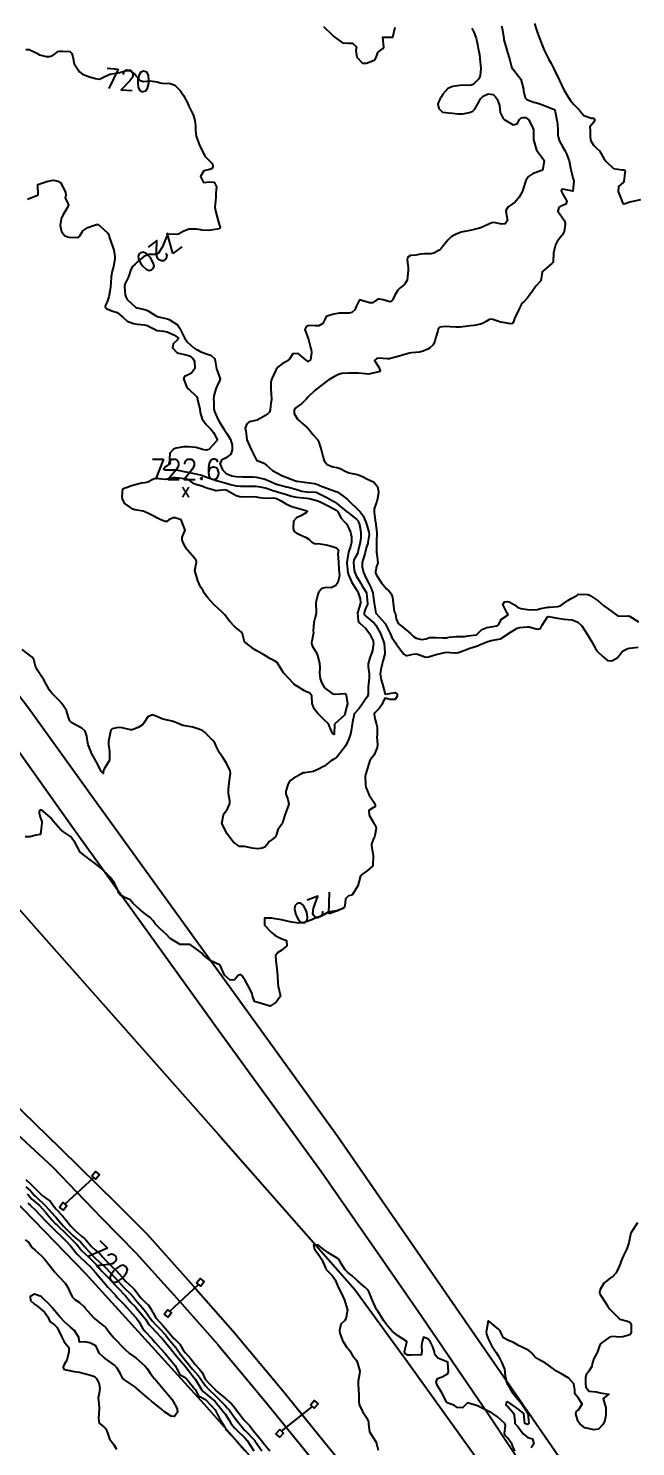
# Model space of a CAD drawing. Header units: metres. Extents: x 307586 to 320046, y 7427249 to 7434250.
# Drawn here: x 311264.2 to 311384.6, y 7432493.5 to 7432774.1 of the extents above; entities that cross this region are included whole.
import ezdxf
from ezdxf.enums import TextEntityAlignment as Align

# ---------------------------------------------------------------- set-up
doc = ezdxf.new("R2010")
doc.units = ezdxf.units.M
doc.header["$MEASUREMENT"] = 0
for name, color, linetype in [('Cotas', 45, 'Continuous'), ('Curvas de Nivel 1m', 11, 'Continuous'), ('Curvas de Nivel 5m', 15, 'Continuous'), ('Divisa', 42, 'FENCELINE2'), ('Linha Férrea', 20, 'Continuous'), ('Pontos Cotados', 45, 'Continuous'), ('Portico', 45, 'Continuous'), ('Vias Primárias', 230, 'Continuous')]:
    doc.layers.add(name, color=color, linetype=linetype)
doc.styles.add('Style-STANDARD', font='STANDARD.shx')
doc.linetypes.add('FENCELINE2', pattern='A,0.25,-0.1,[132,ltypeshp.shx,S=0.1,R=0,X=-0.1,Y=0],-0.1,1', length=1.45)

# ---------------------------------------------------------------- blocks, each defined once
blk = doc.blocks.new('ELVTXT_107')
at = {"layer": 'Pontos Cotados', "linetype": 'Continuous', "style": 'Style-STANDARD'}
for s, height, p in [('722.6', 4, (0, 4)), ('x', 3, (0, 0))]:
    blk.add_text(s, height=height, dxfattribs=at).set_placement(p, align=Align.MIDDLE_CENTER)

msp = doc.modelspace()

# ---------------------------------------------------------------- linework, layer by layer
at = {"layer": 'Curvas de Nivel 1m', "flags": 128}
for points, elevation in [([(311364.52, 7432775.08), (311364.85, 7432774.03), (311365.05, 7432773.47), (311365.59, 7432772.02), (311366.3, 7432770.17), (311366.37, 7432770.01), (311366.46, 7432769.81), (311367.38, 7432768), (311367.74, 7432767.3), (311368.41, 7432765.98), (311369.39, 7432763.97), (311370.36, 7432761.96), (311371.57, 7432759.95), (311372.33, 7432759.05), (311373.47, 7432757.92), (311373.84, 7432757.45), (311374.3, 7432756.88), (311375.82, 7432756.37), (311376.3, 7432756.36), (311376.47, 7432756.07), (311376.44, 7432755.89), (311376.41, 7432755.77), (311376.29, 7432755.58), (311375.51, 7432754.66), (311375.53, 7432753.9), (311375.55, 7432752.6), (311375.7, 7432751.9), (311376.23, 7432751), (311376.8, 7432750.45), (311377.38, 7432749.87), (311378.2, 7432748.53), (311378.63, 7432747.86), (311380.18, 7432746.43), (311381.88, 7432746.12), (311382.18, 7432746.14), (311382.43, 7432746.07), (311382.47, 7432745.82), (311382.42, 7432745.56), (311382.21, 7432743.82), (311382.14, 7432743.68), (311381.15, 7432742.81), (311381.08, 7432741.83), (311381.76, 7432740.17), (311381.91, 7432739.82), (311382.1, 7432739.43), (311382.46, 7432739.45), (311383.43, 7432739.8), (311384.1, 7432739.95), (311385.6, 7432740.28)], 717), ([(311352.11, 7432774.18), (311352.49, 7432773.38), (311352.85, 7432772.53), (311352.95, 7432772.17), (311353.22, 7432770.92), (311353.38, 7432770.17), (311353.62, 7432768.99), (311353.72, 7432768.16), (311353.76, 7432767.5), (311353.89, 7432766.16), (311353.77, 7432764.78), (311353.48, 7432764.16), (311352.37, 7432763.03), (311351.73, 7432762.82), (311350.37, 7432762.87), (311349.74, 7432762.84), (311348.37, 7432762.61), (311347.34, 7432762.24), (311346.35, 7432761.12), (311346.05, 7432760.55), (311345.85, 7432760.25), (311345.39, 7432759.2), (311345.59, 7432758.26), (311346.31, 7432757.57), (311347.46, 7432757.39), (311348.3, 7432757.35), (311349.32, 7432757.19), (311350.3, 7432757.2), (311351.62, 7432757.49), (311352.31, 7432757.76), (311352.53, 7432757.95), (311352.67, 7432758.17), (311353.3, 7432759.2), (311353.85, 7432760.16), (311354.35, 7432760.72), (311355.35, 7432761.15), (311356.35, 7432761.05), (311356.83, 7432760.61), (311357.1, 7432760.12), (311357.57, 7432758.86), (311357.68, 7432758.11), (311357.71, 7432757.51), (311358.29, 7432756.3), (311358.5, 7432756.1), (311360.28, 7432755.03), (311361.11, 7432755.24), (311361.58, 7432756.07), (311361.91, 7432756.45), (311362.3, 7432756.52), (311362.71, 7432756.47), (311363.41, 7432756.04), (311364.27, 7432754.25), (311364.31, 7432754.03), (311364.31, 7432753.98), (311364.35, 7432752.03), (311364.36, 7432751.91), (311364.92, 7432750.02), (311366.2, 7432748.41), (311366.41, 7432748.01), (311366.18, 7432746.34), (311366.08, 7432746.11), (311365.91, 7432746.01), (311364.66, 7432745.53), (311364.16, 7432745.32), (311363.36, 7432744.84), (311362.81, 7432744.05), (311362.23, 7432742.17), (311362.19, 7432742.06), (311362.12, 7432741.92), (311361.46, 7432740.72), (311360.96, 7432740.07), (311360.53, 7432739.64), (311360.09, 7432739.33), (311359.33, 7432738.84), (311358.86, 7432738.09), (311358.98, 7432737.17), (311359.15, 7432736.09), (311358.68, 7432735.45), (311358.04, 7432735.37), (311356.48, 7432735.69), (311356.05, 7432735.68), (311355, 7432735.18), (311354.03, 7432734.72), (311353.61, 7432734.57), (311352.02, 7432734.17), (311350.02, 7432733.77), (311348.88, 7432733.34), (311348.01, 7432732.86), (311347.33, 7432732.23), (311345.99, 7432730.49), (311345.86, 7432730.38), (311345.65, 7432730.25), (311344.57, 7432729.66), (311343.97, 7432729.51), (311342.75, 7432729.5), (311341.97, 7432729.42), (311341.02, 7432729.25), (311339.97, 7432729.16), (311339.43, 7432728.86), (311339.3, 7432728.33), (311339.48, 7432726.78), (311339.5, 7432726.32), (311339.36, 7432724.87), (311339.27, 7432724.33), (311338.77, 7432723.46), (311337.89, 7432722.8), (311337.47, 7432722.35), (311336.88, 7432721.36), (311336.37, 7432720.36), (311336.14, 7432720.08), (311335.86, 7432719.99), (311334.56, 7432720.38), (311333.86, 7432720.57), (311333.69, 7432720.57), (311333.29, 7432720.4), (311332.41, 7432719.85), (311331.85, 7432719.83), (311329.86, 7432720.44), (311329.22, 7432719.07), (311328.94, 7432718.45), (311328.36, 7432717.92), (311327.83, 7432717.76), (311327.11, 7432717.75), (311325.83, 7432717.79), (311324.77, 7432717.55), (311323.82, 7432717.34), (311323.23, 7432717.1), (311323, 7432716.52), (311322.62, 7432715.7), (311321.79, 7432715.26), (311321.05, 7432715.29), (311319.79, 7432715.35), (311319.26, 7432715.1), (311319.02, 7432714.57), (311319.76, 7432712.56), (311320.14, 7432710.95), (311320.26, 7432710.55), (311320.37, 7432709.91), (311320.16, 7432708.55), (311319.71, 7432708.2), (311319.23, 7432708.56), (311317.73, 7432709.8), (311316.63, 7432709.7), (311315.95, 7432708.61), (311315.71, 7432708.39), (311314.55, 7432707.77), (311313.7, 7432707.11), (311313.48, 7432706.85), (311313.35, 7432706.63), (311312.83, 7432705.48), (311312.44, 7432704.64), (311312.28, 7432704.02), (311312.28, 7432702.64), (311312.36, 7432701.92), (311312.4, 7432700.64), (311312.32, 7432699.93), (311312.18, 7432698.64), (311312.05, 7432698.18), (311311.58, 7432697.69), (311309.71, 7432696.68), (311309.63, 7432696.62), (311309.57, 7432696.58), (311308.01, 7432696.26), (311307.56, 7432695.9), (311307.21, 7432695.04), (311307.26, 7432694.7), (311307.32, 7432694.48), (311307.52, 7432692.7), (311308.47, 7432690.69), (311309.47, 7432688.68), (311310.9, 7432688.1), (311311.46, 7432687.67), (311312.65, 7432686.64), (311313.45, 7432686.17), (311314.32, 7432685.74), (311315.43, 7432685.25), (311317.15, 7432684.58), (311317.38, 7432684.54), (311317.42, 7432684.53), (311317.49, 7432684.52), (311319.42, 7432684.23), (311320.92, 7432684.04), (311321.42, 7432683.91), (311322.43, 7432683.5), (311323.41, 7432683.12), (311325.18, 7432682.49), (311325.4, 7432682.39), (311326.57, 7432681.65), (311327.39, 7432680.96), (311327.93, 7432680.45), (311329.36, 7432679.05), (311329.99, 7432678.43), (311330.59, 7432677.66), (311331.14, 7432676.41), (311331.32, 7432675.83), (311331.71, 7432674.41), (311331.74, 7432673.97), (311331.52, 7432672.41), (311331.48, 7432672.21), (311331.27, 7432671.51), (311330.98, 7432670.41), (311330.59, 7432669.08), (311330.41, 7432668.42), (311330.38, 7432667.58), (311330.64, 7432666.42), (311331.2, 7432665.24), (311331.65, 7432664.41), (311332.1, 7432663.48), (311332.47, 7432662.4), (311332.68, 7432660.86), (311332.73, 7432660.39), (311333.11, 7432658.39), (311334.91, 7432656.37), (311335.09, 7432656.1), (311335.91, 7432654.36), (311336.29, 7432653.59), (311337.04, 7432652.46), (311337.14, 7432652.34), (311337.41, 7432651.96), (311338.61, 7432650.32), (311339.02, 7432650.05), (311339.31, 7432650.02), (311340.51, 7432650.3), (311341.02, 7432650.35), (311341.37, 7432650.29), (311343.01, 7432649.72), (311343.53, 7432649.75), (311345.02, 7432650.25), (311347.03, 7432650.71), (311348.67, 7432650.56), (311349.03, 7432650.53), (311349.49, 7432650.65), (311351.03, 7432651.24), (311351.72, 7432651.48), (311353.04, 7432651.88), (311353.23, 7432651.96), (311353.64, 7432652.14), (311354.62, 7432652.56), (311355.05, 7432652.71), (311355.91, 7432652.97), (311357.05, 7432653.2), (311357.8, 7432653.35), (311358.93, 7432654.08), (311359.01, 7432654.13), (311359.06, 7432654.16), (311360.22, 7432654.92), (311361.08, 7432655.44), (311361.54, 7432655.59), (311363.09, 7432655.71), (311363.44, 7432655.67), (311365.08, 7432655.26), (311365.69, 7432655.39), (311366.03, 7432656), (311367.11, 7432657.67), (311367.33, 7432657.76), (311369.11, 7432657.39), (311370.38, 7432657.21), (311371.11, 7432657.16), (311371.98, 7432657.05), (311373.1, 7432656.62), (311373.88, 7432655.9), (311375.07, 7432654.07), (311375.17, 7432653.89), (311375.89, 7432652.71), (311376.33, 7432651.87), (311376.58, 7432651.41), (311377.03, 7432650.84), (311378.06, 7432649.85), (311379.01, 7432649.05), (311379.87, 7432648.97), (311381.02, 7432649.61), (311381.1, 7432649.73), (311381.14, 7432649.81), (311381.98, 7432650.85), (311383.04, 7432651.39), (311383.37, 7432651.46), (311385.04, 7432651.65)], 719), ([(311357.96, 7432774.66), (311358.1, 7432774.11), (311358.17, 7432773.77), (311358.42, 7432772.1), (311358.44, 7432772.05), (311358.48, 7432771.89), (311359, 7432770.09), (311359.2, 7432769.34), (311359.54, 7432768.09), (311359.98, 7432766.52), (311360.18, 7432766.08), (311360.41, 7432765.83), (311361.8, 7432764.07), (311362.32, 7432762.11), (311362.32, 7432762.06), (311362.36, 7432761.8), (311362.65, 7432760.36), (311362.98, 7432760.05), (311364.34, 7432759.56), (311364.96, 7432759.39), (311366.33, 7432758.95), (311368.07, 7432758.23), (311368.32, 7432758.12), (311368.49, 7432757.98), (311368.63, 7432757.66), (311368.95, 7432755.97), (311369.05, 7432755.2), (311369.12, 7432753.97), (311369.15, 7432753.08), (311369.39, 7432751.97), (311370.23, 7432750.49), (311370.56, 7432749.96), (311370.89, 7432749.28), (311371.37, 7432747.95), (311371.67, 7432746.45), (311371.76, 7432745.94), (311372.15, 7432744.55), (311372.29, 7432743.94), (311372.12, 7432741.94), (311370.13, 7432742.3), (311369.88, 7432742.21), (311369.83, 7432741.96), (311370.12, 7432741.35), (311370.93, 7432739.95), (311370.7, 7432739.34), (311370.09, 7432739.07), (311369.37, 7432738.69), (311369.15, 7432737.97), (311370.06, 7432736.65), (311370.54, 7432735.96), (311370.63, 7432735.37), (311370.4, 7432733.96), (311370.3, 7432733.68), (311370.02, 7432733.23), (311369.45, 7432732.52), (311368.99, 7432731.97), (311368.66, 7432731.31), (311368.37, 7432729.98), (311368.32, 7432729.63), (311368.2, 7432727.98), (311368.13, 7432727.8), (311367.95, 7432727.63), (311366.09, 7432726.01), (311366.03, 7432725.91), (311365.92, 7432725.03), (311365.76, 7432724.16), (311365.67, 7432724.01), (311364.78, 7432723.13), (311364.04, 7432722.03), (311363.98, 7432721.93), (311363.88, 7432721.78), (311363.11, 7432720.8), (311362.39, 7432720.04), (311362.12, 7432719.79), (311361.85, 7432719.39), (311361.43, 7432718.47), (311361.23, 7432718.06), (311360.65, 7432716.89), (311360.37, 7432716.07), (311360.14, 7432715.75), (311359.81, 7432715.68), (311357.94, 7432715.97), (311357.81, 7432716), (311357.48, 7432716.1), (311356.24, 7432716.54), (311355.82, 7432716.6), (311355.48, 7432716.47), (311354.96, 7432716.14), (311354.23, 7432715.72), (311353.8, 7432715.58), (311352.6, 7432715.36), (311351.8, 7432715.24), (311350.86, 7432715.12), (311349.8, 7432715.01), (311349, 7432715.01), (311347.8, 7432715.06), (311346.91, 7432715.12), (311345.79, 7432715), (311345.45, 7432714.59), (311345.34, 7432714.25), (311344.99, 7432713.04), (311344.79, 7432712.26), (311344.48, 7432711.53), (311343.75, 7432710.84), (311343.37, 7432710.65), (311342.44, 7432710.28), (311341.94, 7432710.09), (311341.74, 7432710.05), (311340.14, 7432709.91), (311339.74, 7432709.84), (311338.54, 7432709.52), (311337.73, 7432709.28), (311337, 7432709.08), (311335.72, 7432708.75), (311335.36, 7432708.73), (311333.72, 7432708.86), (311333.31, 7432708.8), (311332.84, 7432708.4), (311333.7, 7432707.06), (311333.98, 7432706.39), (311333.86, 7432706.22), (311333.69, 7432706.17), (311332.26, 7432705.83), (311331.68, 7432705.72), (311330.29, 7432705.82), (311329.68, 7432705.89), (311328.21, 7432705.93), (311327.69, 7432705.93), (311326.34, 7432705.83), (311325.68, 7432705.65), (311324.91, 7432705.27), (311323.66, 7432704.51), (311322.52, 7432703.65), (311321.65, 7432703.01), (311321.08, 7432702.54), (311319.63, 7432701.16), (311319.34, 7432700.85), (311319.09, 7432700.57), (311318.36, 7432699.83), (311317.6, 7432699.3), (311317.19, 7432699), (311316.89, 7432698.59), (311316.89, 7432697.9), (311317.58, 7432696.8), (311317.8, 7432696.58), (311319.55, 7432695.07), (311320.04, 7432694.55), (311320.68, 7432693.68), (311321.53, 7432692.8), (311321.7, 7432692.53), (311321.8, 7432692.25), (311322.32, 7432690.52), (311322.56, 7432689.44), (311322.88, 7432688.52), (311323.47, 7432687.82), (311324.57, 7432687.39), (311325.46, 7432687.23), (311326.04, 7432687.06), (311327.17, 7432686.46), (311327.45, 7432686.29), (311327.71, 7432686.2), (311329.44, 7432685.87), (311330.44, 7432685.42), (311331.43, 7432684.93), (311332.61, 7432684.4), (311333.41, 7432683.46), (311333.61, 7432682.39), (311333.6, 7432682.19), (311333.39, 7432681.09), (311333.27, 7432680.5), (311333.23, 7432680.39), (311332.73, 7432679.03), (311332.76, 7432678.4), (311332.96, 7432676.77), (311333.01, 7432676.39), (311333.3, 7432674.39), (311333.22, 7432672.45), (311333.22, 7432672.39), (311333.24, 7432670.41), (311333.24, 7432670.39), (311333.26, 7432670.08), (311333.5, 7432668.39), (311333.45, 7432668.17), (311333.23, 7432667.61), (311333, 7432666.61), (311333.02, 7432666.39), (311333.21, 7432665.89), (311334.21, 7432664.38), (311335.17, 7432663.25), (311335.65, 7432662.85), (311336.09, 7432662.36), (311336.37, 7432661.57), (311336.51, 7432660.35), (311336.74, 7432658.73), (311336.92, 7432658.34), (311336.97, 7432658.2), (311337.1, 7432657.26), (311337.53, 7432656.34), (311339.07, 7432655.11), (311340.03, 7432654.31), (311340.57, 7432653.81), (311341.05, 7432653.48), (311342.15, 7432653.18), (311343.05, 7432653.35), (311343.75, 7432653.57), (311345.06, 7432653.6), (311346.34, 7432653.52), (311347.06, 7432653.54), (311347.65, 7432653.62), (311349.06, 7432653.8), (311350.68, 7432653.8), (311351.06, 7432653.85), (311351.32, 7432653.91), (311353.06, 7432654.13), (311353.11, 7432654.15), (311354.08, 7432655.14), (311355.08, 7432655.55), (311355.56, 7432655.65), (311357.09, 7432655.92), (311357.22, 7432655.97), (311357.4, 7432656.1), (311357.98, 7432657.22), (311359.11, 7432657.94), (311359.29, 7432658.08), (311359.12, 7432658.4), (311358.25, 7432660.09), (311358.57, 7432660.66), (311359.15, 7432660.68), (311359.64, 7432660.56), (311360.53, 7432660.06), (311361.14, 7432659.58), (311361.84, 7432659.34), (311363.13, 7432659.14), (311364.06, 7432659.09), (311365.13, 7432659.16), (311365.8, 7432659.34), (311367.14, 7432659.6), (311367.5, 7432659.62), (311369.14, 7432659.73), (311369.34, 7432659.76), (311369.76, 7432659.95), (311371.15, 7432660.93), (311371.79, 7432661.29), (311372.9, 7432661.91), (311373.04, 7432662.04), (311373.17, 7432662.14), (311374.95, 7432662.11), (311375.16, 7432662.09), (311375.31, 7432662.03), (311375.54, 7432661.88), (311376.55, 7432661.26), (311377.15, 7432660.81), (311378.28, 7432659.85), (311379.13, 7432659.23), (311381.11, 7432657.81), (311383.01, 7432657.89), (311383.11, 7432657.88), (311383.34, 7432657.79), (311385.1, 7432656.71)], 718), ([(311322.75, 7432774.53), (311324.49, 7432772.76), (311324.75, 7432772.51), (311326.46, 7432771.29), (311327.7, 7432771.23), (311328.46, 7432771.2), (311329.25, 7432770.45), (311329.14, 7432769.76), (311329.31, 7432768.45), (311330.42, 7432767.25), (311331.24, 7432767.25), (311332.43, 7432767.73), (311332.89, 7432767.94), (311333.18, 7432768.4), (311333.48, 7432769.36), (311334.45, 7432770.15), (311334.61, 7432770.23), (311334.7, 7432770.39), (311334.48, 7432772.39), (311336.48, 7432772.37), (311336.93, 7432774.36)], 719), ([(311264.08, 7432740.31), (311264.71, 7432740.6), (311266.09, 7432741.1), (311266.22, 7432741.21), (311266.12, 7432743.21), (311268.13, 7432743.89), (311269.21, 7432744.09), (311270.13, 7432743.91), (311270.6, 7432743.63), (311270.9, 7432743.15), (311271.58, 7432741.65), (311271.65, 7432741.14), (311271.52, 7432740.58), (311272.08, 7432739.45), (311272.19, 7432739.13), (311272.19, 7432739.01), (311272.07, 7432738.83), (311271.05, 7432737.15), (311270.76, 7432736.43), (311270.56, 7432735.15), (311270.8, 7432733.94), (311271.44, 7432733.14), (311272, 7432732.87), (311272.32, 7432732.81), (311274, 7432732.76), (311274.25, 7432732.85), (311274.48, 7432733.11), (311275.03, 7432734.09), (311276.02, 7432734.75), (311276.95, 7432735.08), (311277.77, 7432735.32), (311278.03, 7432735.3), (311278.44, 7432735.06), (311280.01, 7432733.6), (311280.22, 7432733.25), (311280.27, 7432733.04), (311280.35, 7432732.68), (311280.91, 7432731.03), (311281.17, 7432730.22), (311281.39, 7432729.02), (311281.38, 7432728.45), (311281.12, 7432727.02), (311280.88, 7432726.07), (311280.67, 7432725.03), (311280.58, 7432723.72), (311280.52, 7432723.03), (311280.45, 7432722.45), (311280.21, 7432721.03), (311279.84, 7432720), (311279.5, 7432719.38), (311279.47, 7432719.04), (311279.83, 7432718.6), (311280.98, 7432718.18), (311281.82, 7432717.91), (311282.99, 7432717), (311283.8, 7432716.16), (311285.07, 7432715.7), (311285.79, 7432715.58), (311287.28, 7432715.46), (311287.79, 7432715.36), (311288.61, 7432714.93), (311289.78, 7432714.35), (311291.05, 7432714.18), (311291.77, 7432714.08), (311293.19, 7432713.45), (311293.76, 7432713.05), (311293.9, 7432712.87), (311293.95, 7432712.68), (311293.76, 7432712.46), (311292.91, 7432711.72), (311292.83, 7432710.88), (311293.72, 7432709.91), (311294.95, 7432709.63), (311295.72, 7432709.49), (311296.17, 7432709.3), (311296.82, 7432708.83), (311297.15, 7432708.27), (311297.2, 7432706.83), (311296.6, 7432705.91), (311295.67, 7432705.44), (311295.23, 7432705.3), (311294.96, 7432704.86), (311295.65, 7432703.08), (311295.75, 7432702.96), (311295.89, 7432702.85), (311297.62, 7432701.21), (311297.75, 7432700.82), (311297.79, 7432700.64), (311298.19, 7432698.81), (311298.3, 7432698.1), (311298.66, 7432696.81), (311299.56, 7432695.66), (311300.42, 7432694.79), (311300.9, 7432694.14), (311301.53, 7432693.05), (311301.64, 7432692.77), (311301.64, 7432692.65), (311301.52, 7432692.44), (311299.99, 7432690.79), (311299.49, 7432690.64), (311298.72, 7432690.81), (311297.5, 7432691.21), (311295.97, 7432691.31), (311295.5, 7432691.32), (311295.05, 7432691.3), (311293.5, 7432691.06), (311293.34, 7432691.02), (311293.01, 7432690.87), (311292.29, 7432690.07), (311292.24, 7432688.88), (311292.32, 7432688.03), (311291.46, 7432687.45), (311291.02, 7432686.9), (311291.45, 7432686.79), (311291.55, 7432686.79), (311293.45, 7432686.8), (311293.52, 7432686.8), (311295.45, 7432686.35), (311296.08, 7432686.21), (311297.44, 7432685.97), (311298.55, 7432685.69), (311299.43, 7432685.39), (311301.1, 7432684.77), (311301.33, 7432684.68), (311301.42, 7432684.66), (311301.55, 7432684.64), (311303.42, 7432684.13), (311304.29, 7432683.86), (311305.41, 7432683.61), (311306.25, 7432683.56), (311307.41, 7432683.56), (311308.54, 7432683.56), (311309.41, 7432683.52), (311310.15, 7432683.41), (311311.41, 7432683.11), (311312.91, 7432682.63), (311313.4, 7432682.47), (311313.63, 7432682.4), (311315.4, 7432681.86), (311316.37, 7432681.58), (311317.39, 7432681.38), (311318.74, 7432681.22), (311319.39, 7432681.14), (311319.9, 7432681.07), (311321.38, 7432680.73), (311321.9, 7432680.52), (311323.37, 7432679.77), (311324.78, 7432679.08), (311325.36, 7432678.74), (311325.57, 7432678.49), (311326.15, 7432677.29), (311326.89, 7432676.47), (311327.33, 7432676.01), (311328.09, 7432674.45), (311328.25, 7432673.49), (311328.25, 7432672.45), (311328.1, 7432671.62), (311327.7, 7432670.46), (311327.6, 7432670.11), (311327.37, 7432668.46), (311327.37, 7432668.32), (311327.56, 7432666.46), (311327.68, 7432665.99), (311328.35, 7432664.45), (311329.17, 7432663.17), (311329.46, 7432662.73), (311329.62, 7432662.43), (311329.98, 7432661.26), (311330.03, 7432660.43), (311329.84, 7432659.72), (311329.44, 7432658.44), (311329.58, 7432656.91), (311329.9, 7432656.43), (311331.08, 7432655.34), (311331.82, 7432654.4), (311332.54, 7432652.9), (311332.62, 7432652.39), (311332.43, 7432651), (311332.21, 7432650.4), (311331.87, 7432649.54), (311331.6, 7432648.4), (311331.58, 7432647.81), (311331.74, 7432646.4), (311331.76, 7432645.6), (311331.63, 7432644.4), (311331.58, 7432643.76), (311331.56, 7432642.4), (311331.44, 7432641.89), (311330.91, 7432641.19), (311330.35, 7432640.42), (311329.77, 7432639.55), (311328.87, 7432638.55), (311328.82, 7432638.49), (311328.8, 7432638.44), (311328.45, 7432636.85), (311328.38, 7432636.44), (311328.19, 7432635.09), (311328.04, 7432634.45), (311327.71, 7432633.56), (311327.26, 7432632.46), (311327.11, 7432632.15), (311326.8, 7432631.76), (311325.83, 7432630.47), (311325.36, 7432629.89), (311324.77, 7432629.48), (311324.14, 7432629.12), (311323.36, 7432628.5), (311323.05, 7432628.21), (311322.75, 7432628.04), (311321.75, 7432627.51), (311320.74, 7432627.05), (311319.01, 7432626.83), (311318.74, 7432626.83), (311318.53, 7432626.77), (311318.23, 7432626.57), (311317.31, 7432625.98), (311316.72, 7432625.68), (311316.08, 7432625.22), (311315.7, 7432624.6), (311315.29, 7432623.2), (311315.29, 7432622.6), (311315.67, 7432621.6), (311315.85, 7432620.59), (311315.55, 7432619.7), (311315.14, 7432618.6), (311314.62, 7432616.98), (311314.5, 7432616.73), (311314.41, 7432616.61), (311313.69, 7432615.53), (311313.39, 7432614.62), (311313.13, 7432614.07), (311312.57, 7432613.63), (311311.98, 7432613.23), (311311.59, 7432612.64), (311311.1, 7432612.1), (311310.56, 7432611.88), (311309.66, 7432611.77), (311308.56, 7432611.92), (311307.06, 7432612.2), (311306.56, 7432612.2), (311306.1, 7432612.25), (311305.33, 7432612.72), (311304.92, 7432613.08), (311304.57, 7432613.48), (311303.61, 7432614.74), (311302.61, 7432616.75), (311302.9, 7432618.48), (311303.02, 7432618.75), (311303.7, 7432619.69), (311304.16, 7432620.74), (311304.16, 7432621.24), (311303.92, 7432622.74), (311303.92, 7432623.51), (311304.01, 7432624.74), (311304.07, 7432625.38), (311304.33, 7432626.73), (311304.25, 7432627.22), (311303.51, 7432628.74), (311302.77, 7432629.86), (311302.12, 7432630.76), (311301.46, 7432632.1), (311301.19, 7432632.77), (311300.81, 7432633.21), (311300.03, 7432634), (311299.26, 7432634.79), (311298.83, 7432635.11), (311298.24, 7432635.39), (311296.84, 7432635.85), (311295.64, 7432636.04), (311294.84, 7432636.2), (311293.12, 7432636.87), (311292.85, 7432636.98), (311292.71, 7432637.02), (311290.86, 7432637.4), (311289.86, 7432637.91), (311288.87, 7432638.28), (311287.93, 7432637.86), (311287.31, 7432636.94), (311287.14, 7432636.65), (311286.84, 7432636.33), (311286.02, 7432635.77), (311284.83, 7432635.32), (311284.48, 7432635.32), (311282.83, 7432635.68), (311282.07, 7432635.76), (311280.83, 7432635.51), (311280.56, 7432635.28), (311280.52, 7432635.01), (311280.48, 7432634.67), (311280.12, 7432633.02), (311280.15, 7432632.38), (311280.3, 7432631.02), (311280.33, 7432629.45), (311280.19, 7432629.02), (311279.28, 7432627.57), (311279.06, 7432627.04), (311279.08, 7432626.68), (311278.73, 7432626.99), (311278.69, 7432627.04), (311278.65, 7432627.13), (311277.7, 7432629.05), (311276.78, 7432630.72), (311276.6, 7432631.06), (311276.09, 7432632.37), (311275.94, 7432633.07), (311275.83, 7432634.09), (311275.48, 7432635.08), (311274.83, 7432635.67), (311273.69, 7432636.25), (311272.85, 7432636.72), (311272.49, 7432637.11), (311272.23, 7432637.74), (311271.78, 7432639.12), (311270.89, 7432640.54), (311270.35, 7432641.14), (311269.61, 7432641.85), (311268.92, 7432642.55), (311268.44, 7432643.16), (311267.76, 7432644.35), (311267.33, 7432645.18), (311266.95, 7432645.83), (311266.02, 7432647.19), (311265.67, 7432647.89), (311265.33, 7432649.2), (311265.23, 7432649.44), (311265, 7432649.68), (311263.01, 7432651.23)], 721), ([(311263.74, 7432544.89), (311264.65, 7432544.11), (311265.49, 7432543.18), (311265.6, 7432543.06), (311265.72, 7432542.95), (311267.6, 7432541.16), (311267.7, 7432541.05), (311269.44, 7432539.13), (311269.55, 7432539.01), (311269.67, 7432538.87), (311271.18, 7432537.11), (311271.65, 7432536.63), (311273.22, 7432535.09), (311273.62, 7432534.75), (311274.55, 7432534.02), (311275.39, 7432533.06), (311275.49, 7432532.95), (311275.6, 7432532.82), (311277.24, 7432531.04), (311277.58, 7432530.7), (311279.42, 7432529.01), (311279.49, 7432528.95), (311279.55, 7432528.88), (311281.33, 7432526.99), (311281.53, 7432526.77), (311283.15, 7432524.97), (311283.5, 7432524.63), (311284.38, 7432523.84), (311285.13, 7432522.95), (311285.29, 7432522.75), (311285.48, 7432522.54), (311286.86, 7432520.93), (311287.45, 7432520.19), (311288.37, 7432518.91), (311288.83, 7432518.3), (311289.42, 7432517.66), (311290.19, 7432516.88), (311291.39, 7432515.55), (311291.97, 7432514.86), (311293.37, 7432513.14), (311293.49, 7432512.98), (311293.59, 7432512.85), (311294.35, 7432511.83), (311295.15, 7432510.82), (311295.34, 7432510.59), (311296.77, 7432508.81), (311297.31, 7432508.19), (311297.96, 7432507.45), (311298.4, 7432506.78), (311299.27, 7432505.56), (311300.01, 7432504.76), (311301.25, 7432503.6), (311302.12, 7432502.74), (311303.23, 7432501.58), (311303.66, 7432501.15), (311304.02, 7432500.72), (311305.2, 7432499.05), (311305.47, 7432498.7), (311306.87, 7432496.99), (311307.13, 7432496.68), (311307.17, 7432496.63), (311309.11, 7432494.65), (311309.12, 7432494.63), (311309.14, 7432494.6), (311310.51, 7432492.64)], 721), ([(311264.01, 7432543.49), (311264.25, 7432543.2), (311264.92, 7432542.4), (311265.71, 7432541.8), (311266.44, 7432541.17), (311267.68, 7432539.8), (311268.22, 7432539.15), (311268.88, 7432538.36), (311269.66, 7432537.55), (311270.1, 7432537.13), (311271.63, 7432535.69), (311272.23, 7432535.1), (311273.61, 7432533.73), (311273.94, 7432533.42), (311274.21, 7432533.08), (311274.79, 7432532.27), (311275.59, 7432531.56), (311276.15, 7432531.05), (311277.56, 7432529.66), (311278.14, 7432529.03), (311278.76, 7432528.24), (311279.54, 7432527.45), (311279.99, 7432527.01), (311281.51, 7432525.35), (311281.84, 7432524.99), (311283.49, 7432523.29), (311283.64, 7432523.13), (311283.77, 7432522.97), (311284.52, 7432522), (311285.46, 7432521.12), (311285.64, 7432520.94), (311286.56, 7432519.81), (311287.27, 7432518.92), (311287.43, 7432518.68), (311288.14, 7432517.63), (311288.82, 7432516.9), (311289.4, 7432516.32), (311290.73, 7432514.88), (311291.38, 7432514.12), (311292.38, 7432512.86), (311293.35, 7432511.68), (311293.73, 7432511.22), (311294.04, 7432510.84), (311295.32, 7432509.35), (311295.76, 7432508.82), (311297.29, 7432506.82), (311297.37, 7432506.72), (311298.57, 7432504.78), (311298.87, 7432504.38), (311299.26, 7432504.06), (311300.88, 7432502.75), (311301.24, 7432502.38), (311302.6, 7432500.74), (311303.21, 7432499.94), (311304, 7432498.72), (311304.45, 7432497.98), (311305.18, 7432497.08), (311305.57, 7432496.7), (311307.15, 7432495.19), (311307.59, 7432494.67), (311308.19, 7432493.72), (311308.89, 7432492.65)], 722), ([(311264.12, 7432541.61), (311264.66, 7432541.2), (311265.69, 7432540.23), (311266.66, 7432539.17), (311267.66, 7432538.17), (311268.15, 7432537.64), (311268.61, 7432537.15), (311269.64, 7432536.17), (311270.77, 7432535.12), (311271.61, 7432534.27), (311272.64, 7432533.1), (311273.59, 7432531.92), (311273.97, 7432531.47), (311274.36, 7432531.08), (311275.57, 7432529.99), (311276.54, 7432529.05), (311277.54, 7432527.93), (311277.93, 7432527.43), (311278.26, 7432527.03), (311279.51, 7432525.58), (311280.01, 7432525), (311281.49, 7432523.4), (311281.87, 7432522.99), (311283.47, 7432521.31), (311283.63, 7432521.13), (311283.78, 7432520.97), (311285.44, 7432519.12), (311285.59, 7432518.94), (311286.11, 7432518.25), (311286.87, 7432516.93), (311287.4, 7432516.25), (311288.64, 7432514.9), (311288.99, 7432514.51), (311289.37, 7432514.09), (311290.45, 7432512.88), (311291.35, 7432511.87), (311292.2, 7432510.86), (311293.32, 7432509.49), (311293.68, 7432508.84), (311294.23, 7432507.76), (311295.3, 7432507.13), (311295.66, 7432506.82), (311297.26, 7432504.82), (311297.27, 7432504.8), (311297.94, 7432503.48), (311299.24, 7432502.83), (311299.34, 7432502.77), (311301.22, 7432500.79), (311301.26, 7432500.75), (311301.35, 7432500.62), (311302.28, 7432498.74), (311303.18, 7432497.3), (311303.38, 7432496.93), (311303.52, 7432496.72), (311305.15, 7432494.96), (311305.39, 7432494.7), (311307.12, 7432492.71)], 723), ([(311384.9, 7432537.75), (311383.65, 7432535.82), (311383.63, 7432535.79), (311383.63, 7432535.77), (311383.3, 7432534.11), (311383.22, 7432533.77), (311382.82, 7432532.57), (311382.41, 7432531.78), (311382.13, 7432531.25), (311381.58, 7432529.93), (311381.56, 7432529.81), (311381.56, 7432529.79), (311380.98, 7432528.38), (311380.64, 7432527.8), (311380.14, 7432527.21), (311379.54, 7432526.81), (311378.23, 7432525.83), (311377.52, 7432524.58), (311377.38, 7432523.97), (311377.39, 7432523.84), (311377.51, 7432523.57), (311378.67, 7432521.82), (311378.96, 7432521.3), (311379.47, 7432520.67), (311380.31, 7432519.8), (311381.45, 7432518.68), (311382.96, 7432518.26), (311383.44, 7432518.07), (311383.7, 7432517.77), (311383.68, 7432516.03), (311383.56, 7432515.77), (311383.41, 7432515.59), (311382.01, 7432515.18), (311381.41, 7432515.09), (311379.97, 7432515.24), (311379.41, 7432515.14), (311377.64, 7432513.84), (311377.52, 7432513.71), (311377.39, 7432513.38), (311377.02, 7432512.19), (311376.83, 7432511.85), (311376.28, 7432510.93), (311375.98, 7432509.85), (311375.86, 7432509.33), (311375.32, 7432508.39), (311375.06, 7432508.12), (311374.82, 7432507.87), (311374.64, 7432507.2), (311374.63, 7432505.87), (311374.7, 7432505.28), (311375.28, 7432504.42), (311376.8, 7432504.32), (311377.28, 7432504.16), (311377.52, 7432504.08), (311379.27, 7432503.81), (311378.13, 7432502.95), (311378.47, 7432501.82), (311378.64, 7432501.22), (311378.65, 7432499.82), (311378.44, 7432498.59), (311378.08, 7432497.83), (311377.18, 7432496.89), (311376.25, 7432496.78), (311375.18, 7432497.03), (311374.5, 7432497.19), (311373.54, 7432497.88), (311373.2, 7432498.43), (311372.7, 7432499.9), (311372.8, 7432500.32), (311373.23, 7432500.74), (311373.95, 7432501.88), (311373.26, 7432503.08), (311372.53, 7432503.9), (311372.49, 7432504.69), (311372.29, 7432505.9), (311371.3, 7432507.03), (311369.76, 7432507.93), (311369.32, 7432508.13), (311368.9, 7432508.36), (311367.34, 7432509.52), (311366.73, 7432509.97), (311365.35, 7432510.72), (311364.59, 7432511.22), (311363.93, 7432512), (311363.37, 7432512.51), (311362.37, 7432513.03), (311361.38, 7432513.48), (311360.35, 7432514.04), (311359.4, 7432514.47), (311358.35, 7432515.01), (311357.84, 7432516.07), (311357.72, 7432516.38), (311357.42, 7432516.7), (311355.74, 7432518.1), (311355.44, 7432518.38), (311355.31, 7432518.23), (311355.29, 7432518.1), (311355.28, 7432517.95), (311354.97, 7432516.11), (311355.03, 7432515.73), (311355.4, 7432514.69), (311355.67, 7432514.1), (311356.02, 7432513.46), (311356.9, 7432512.08), (311357.36, 7432511.37), (311357.81, 7432510.54), (311358.07, 7432510.07), (311358.57, 7432508.81), (311358.64, 7432508.06), (311358.68, 7432507.44), (311359.04, 7432506.05), (311359.11, 7432505.88), (311359.29, 7432505.59), (311360.26, 7432504.04), (311361.25, 7432502.83), (311361.96, 7432502.02), (311363.22, 7432500.01), (311363.39, 7432498.01), (311363.19, 7432497.87), (311362.59, 7432498.02), (311362.54, 7432498.68), (311362.44, 7432500.02), (311361.23, 7432500.92), (311359.64, 7432502.05), (311359.25, 7432502.29), (311359.05, 7432502.25), (311358.91, 7432502.06), (311358.83, 7432501.65), (311359.24, 7432501.37), (311360.4, 7432500.04), (311360.66, 7432498.58), (311360.63, 7432498.04), (311361.19, 7432497.42), (311362.28, 7432496.02), (311363.17, 7432495.25), (311364.14, 7432494.98), (311364.4, 7432493.99), (311363.89, 7432493.25)], 719), ([(311263.61, 7432534.36), (311264.3, 7432533.89), (311264.74, 7432533.19), (311265.14, 7432532.73), (311265.59, 7432532.36), (311266.92, 7432531.17), (311267.57, 7432530.44), (311268.6, 7432529.14), (311269.01, 7432528.6), (311269.54, 7432527.93), (311270.27, 7432527.12), (311271.51, 7432525.78), (311271.99, 7432525.11), (311272.39, 7432524.21), (311272.94, 7432523.1), (311273.48, 7432522.58), (311274.37, 7432521.98), (311275.36, 7432521.06), (311275.46, 7432520.95), (311277.13, 7432519.04), (311277.43, 7432518.74), (311278.38, 7432517.99), (311279.41, 7432517.19), (311279.59, 7432517.01), (311280.28, 7432516.12), (311281.17, 7432514.99), (311281.38, 7432514.77), (311283.17, 7432512.97), (311283.36, 7432512.77), (311284.29, 7432511.89), (311285.34, 7432511.14), (311285.6, 7432510.94), (311287.32, 7432509.44), (311287.8, 7432508.91), (311288.41, 7432508.01), (311289.26, 7432506.89), (311289.29, 7432506.85), (311290.94, 7432504.87), (311291.26, 7432504.5), (311292.65, 7432502.86), (311293.23, 7432501.9), (311293.58, 7432501.19), (311293.73, 7432500.84), (311293.79, 7432500.26), (311293.2, 7432499.42), (311292.55, 7432499.51), (311291.22, 7432500.37), (311290.61, 7432500.88), (311289.23, 7432502.01), (311288.7, 7432502.36), (311288.1, 7432502.91), (311287.66, 7432503.33), (311287.25, 7432503.61), (311285.77, 7432504.93), (311285.27, 7432505.37), (311284.1, 7432506.14), (311283.29, 7432506.65), (311282.96, 7432506.97), (311282.54, 7432507.74), (311281.84, 7432508.98), (311281.32, 7432509.55), (311279.45, 7432510.9), (311279.34, 7432510.97), (311279.28, 7432511.01), (311278.28, 7432511.96), (311277.8, 7432513.03), (311277.66, 7432513.33), (311277.37, 7432513.52), (311276.45, 7432513.97), (311275.37, 7432514.17), (311274.4, 7432514.1), (311274.23, 7432515.08), (311273.4, 7432516.43), (311272.63, 7432517.1), (311271.42, 7432518.15), (311270.49, 7432519.12), (311269.45, 7432520.42), (311268.83, 7432521.14), (311268.15, 7432521.83), (311267.48, 7432522.54), (311266.77, 7432523.17), (311265.49, 7432523.65), (311264.6, 7432523.19), (311264.66, 7432522.38), (311265.47, 7432521.67), (311266.11, 7432521.17), (311267.45, 7432520.05), (311268.08, 7432519.15), (311268.53, 7432518.25), (311269.42, 7432517.56), (311269.9, 7432517.13), (311270.51, 7432516.01), (311270.85, 7432515.12), (311271.37, 7432514.22), (311272.28, 7432513.1), (311272.26, 7432512.2), (311271.99, 7432511.1), (311271.84, 7432510.6), (311271.32, 7432509.68), (311271.16, 7432509.27), (311271.16, 7432509.11), (311271.31, 7432508.81), (311271.75, 7432508.67), (311273.31, 7432508.35), (311274.4, 7432508.17), (311275.3, 7432507.95), (311276.81, 7432507.54), (311277.3, 7432507.36), (311277.48, 7432507.22), (311277.7, 7432507.03), (311278.21, 7432506.1), (311278.42, 7432505.02), (311278.25, 7432504.03), (311278.06, 7432503.03), (311278.2, 7432501.99), (311278.27, 7432501.02), (311278.22, 7432500.01), (311278.14, 7432499.03), (311278.27, 7432498.11), (311279.18, 7432497.4), (311279.6, 7432497.01), (311279.96, 7432496.21), (311280.33, 7432495), (311281.13, 7432493.94), (311281.71, 7432492.98)], 724), ([(311360.61, 7432492.56), (311360.03, 7432494.04), (311359.16, 7432495.17), (311358.74, 7432495.63), (311358.58, 7432496.06), (311358.78, 7432497.65), (311358.66, 7432498.06), (311357.21, 7432499.36), (311356.12, 7432500.09), (311355.23, 7432500.52), (311354.17, 7432501.05), (311353.24, 7432501.55), (311351.24, 7432502.15), (311350.26, 7432501.13), (311349.23, 7432501.21), (311348.66, 7432501.6), (311347.24, 7432502.11), (311347.14, 7432502.2), (311347, 7432502.45), (311346.12, 7432504.21), (311345.28, 7432505.51), (311345.04, 7432506.22), (311345.3, 7432506.91), (311346.22, 7432507.29), (311347.31, 7432507.86), (311347.46, 7432508.2), (311347.34, 7432510.2), (311345.35, 7432510.98), (311344.79, 7432511.66), (311344.7, 7432512.23), (311344.37, 7432513.24), (311343.83, 7432514.24), (311343.39, 7432514.81), (311342.53, 7432515.13), (311342.29, 7432514.26), (311342.16, 7432513.48), (311342.17, 7432512.26), (311342.05, 7432511.57), (311341.36, 7432511.61), (311340.05, 7432511.59), (311339.36, 7432511.59), (311338.89, 7432511.83), (311338.78, 7432512.3), (311339.25, 7432514.16), (311339.2, 7432514.29), (311337.4, 7432515.45), (311336.33, 7432516.33), (311335.42, 7432517.36), (311334.99, 7432517.91), (311334.69, 7432518.35), (311333.46, 7432520.24), (311333.37, 7432520.37), (311333.24, 7432520.6), (311332.44, 7432522.38), (311331.73, 7432524.15), (311331.6, 7432524.39), (311331.5, 7432524.49), (311330.83, 7432525.07), (311329.53, 7432526.22), (311329.33, 7432526.41), (311328.37, 7432527.26), (311327.55, 7432527.89), (311327.01, 7432528.45), (311326.11, 7432529.92), (311325.8, 7432530.46), (311325.59, 7432530.7), (311324.45, 7432531.34), (311323.6, 7432531.85), (311322.79, 7432532.5), (311321.61, 7432533.4), (311320.77, 7432533.36), (311320.96, 7432532.52), (311321.59, 7432531.65), (311322.4, 7432530.5), (311323.06, 7432528.99), (311323.26, 7432528.49), (311323.55, 7432528.18), (311324.41, 7432527.34), (311325, 7432526.47), (311325.52, 7432525.35), (311325.91, 7432524.46), (311326.34, 7432523.6), (311326.85, 7432522.45), (311327.46, 7432520.44), (311327.16, 7432518.72), (311326.92, 7432518.45), (311326.16, 7432517.72), (311325.88, 7432516.46), (311325.98, 7432515.88), (311326.51, 7432514.45), (311327.37, 7432513.06), (311327.68, 7432512.75), (311327.96, 7432512.43), (311328.45, 7432511.52), (311329.34, 7432510.41), (311329.9, 7432508.4), (311329.84, 7432507.87), (311329.59, 7432506.41), (311329.59, 7432506.11), (311329.66, 7432504.41), (311329.69, 7432503.98), (311329.75, 7432502.4), (311329.82, 7432501.82), (311330.42, 7432500.4), (311331.21, 7432499.24), (311331.63, 7432498.39), (311331.65, 7432497.92), (311331.83, 7432496.38), (311333.14, 7432494.37), (311333.56, 7432492.79)], 719)]:
    msp.add_lwpolyline(points, dxfattribs=dict(at, elevation=elevation))
at = {"layer": 'Curvas de Nivel 1m', "elevation": 722, "flags": 128}
msp.add_lwpolyline([(311295.43, 7432685.03), (311295.83, 7432684.84), (311296.78, 7432684.19), (311297.41, 7432683.95), (311298.64, 7432683.58), (311299.41, 7432683.29), (311299.78, 7432683.17), (311301.06, 7432682.78), (311301.31, 7432682.68), (311301.4, 7432682.66), (311301.5, 7432682.68), (311302.06, 7432682.76), (311303.3, 7432682.86), (311303.4, 7432682.84), (311303.6, 7432682.75), (311305.39, 7432681.7), (311306.16, 7432681.49), (311307.39, 7432681.45), (311308.6, 7432681.47), (311309.39, 7432681.44), (311310.03, 7432681.32), (311311.39, 7432681.14), (311312.82, 7432681.2), (311313.39, 7432681.09), (311314.36, 7432680.62), (311315.37, 7432679.98), (311316.46, 7432679.51), (311317.36, 7432679.23), (311319.22, 7432678.69), (311319.35, 7432678.66), (311319.54, 7432678.56), (311319.35, 7432678.3), (311318.24, 7432677.67), (311317.34, 7432677.25), (311316.76, 7432676.59), (311316.74, 7432675.16), (311316.88, 7432674.59), (311317.11, 7432674.4), (311317.3, 7432674.31), (311317.83, 7432674.04), (311319.29, 7432673.36), (311319.81, 7432673.07), (311320.37, 7432672.54), (311320.91, 7432672.17), (311321.28, 7432672.15), (311321.64, 7432672.16), (311323.28, 7432671.91), (311324.06, 7432671.72), (311325.27, 7432671.36), (311325.67, 7432670.89), (311325.63, 7432670.48), (311325.59, 7432670.15), (311325.67, 7432668.48), (311325.76, 7432667.02), (311325.82, 7432666.48), (311325.86, 7432665.82), (311325.55, 7432664.48), (311325.18, 7432663.85), (311324.23, 7432663.44), (311323.17, 7432663.47), (311322.41, 7432663.28), (311321.75, 7432662.52), (311321.59, 7432662.09), (311321.22, 7432660.53), (311321.22, 7432660.46), (311321.3, 7432658.53), (311321.3, 7432658.34), (311321.1, 7432657.61), (311320.78, 7432656.53), (311320.68, 7432654.92), (311320.72, 7432654.54), (311320.68, 7432654.15), (311320.34, 7432652.54), (311320.47, 7432651.97), (311321.03, 7432651.08), (311321.33, 7432650.53), (311321.51, 7432650.03), (311321.91, 7432648.52), (311321.99, 7432647.52), (311321.92, 7432646.52), (311322.09, 7432645.38), (311322.4, 7432644.52), (311322.93, 7432643.62), (311324.45, 7432642.49), (311324.92, 7432642.38), (311326.07, 7432642.47), (311326.92, 7432642.52), (311327.15, 7432642.46), (311327.22, 7432642.16), (311327.45, 7432640.45), (311327.35, 7432640), (311326.96, 7432638.46), (311326.95, 7432638.38), (311326.87, 7432638.19), (311324.95, 7432636.49), (311324.92, 7432636.42), (311324.85, 7432634.49), (311324.82, 7432634.41), (311324.59, 7432634.49), (311324.3, 7432635.03), (311323.7, 7432636.5), (311322.86, 7432637.26), (311321.61, 7432638.52), (311320.89, 7432639.5), (311320.46, 7432640.54), (311320.4, 7432642.02), (311320.03, 7432642.54), (311319.24, 7432642.87), (311318.93, 7432643.03), (311317.71, 7432643.8), (311316.94, 7432644.29), (311316.81, 7432644.45), (311316.71, 7432644.58), (311314.97, 7432646.38), (311314.78, 7432646.61), (311314.44, 7432647.15), (311313.54, 7432648.62), (311313, 7432648.99), (311312.25, 7432649.39), (311311.01, 7432650.09), (311309.95, 7432650.67), (311309.36, 7432651.01), (311309.03, 7432651.24), (311307.04, 7432652.7), (311306.68, 7432654.33), (311306.42, 7432654.71), (311305.08, 7432655.77), (311304.14, 7432656.74), (311303.11, 7432658.14), (311302.53, 7432658.76), (311301.13, 7432659.97), (311300.41, 7432660.78), (311299.8, 7432661.44), (311299.16, 7432662.29), (311298.85, 7432662.8), (311298.38, 7432663.6), (311297.85, 7432664.81), (311297.21, 7432666.82), (311297.54, 7432668.51), (311297.51, 7432668.82), (311297.24, 7432669.2), (311295.75, 7432670.84), (311295.56, 7432671.14), (311295.27, 7432671.68), (311294.71, 7432672.86), (311294.72, 7432673.43), (311295.3, 7432674.85), (311294.51, 7432676.86), (311293.34, 7432677.29), (311292.92, 7432677.29), (311292.09, 7432676.88), (311291.66, 7432676.55), (311291.33, 7432676.57), (311290.5, 7432676.9), (311289.69, 7432677.27), (311289.34, 7432677.44), (311288.3, 7432677.98), (311287.35, 7432678.45), (311286.98, 7432678.57), (311285.35, 7432678.86), (311284.97, 7432678.97), (311283.36, 7432680.13), (311282.92, 7432680.99), (311282.85, 7432681.52), (311282.94, 7432682.99), (311283.23, 7432683.16), (311283.41, 7432683.21), (311284.75, 7432683.64), (311285.41, 7432683.88), (311286.64, 7432684.18), (311287.42, 7432684.29), (311287.93, 7432684.42), (311288.88, 7432684.93), (311289.27, 7432685.08), (311289.43, 7432685.09), (311291.36, 7432684.95), (311291.42, 7432684.95), (311293.06, 7432685.24), (311293.43, 7432685.25), (311295.2, 7432685.08)], close=True, dxfattribs=at)
at = {"layer": 'Curvas de Nivel 5m', "elevation": 720, "flags": 128}
for points in [[(311263.73, 7432769.94), (311264.44, 7432769.94), (311265.92, 7432769.22), (311266.43, 7432768.93), (311267.8, 7432768.56), (311268.43, 7432768.54), (311268.94, 7432768.67), (311269.63, 7432769.17), (311270.06, 7432769.54), (311270.44, 7432769.61), (311270.94, 7432769.65), (311272.44, 7432769.59), (311272.85, 7432769.13), (311273.05, 7432768.5), (311273.33, 7432767.12), (311274.39, 7432765.54), (311274.98, 7432765.1), (311276.38, 7432764.57), (311277.52, 7432764.22), (311278.37, 7432764.08), (311279.01, 7432764.42), (311280.38, 7432765.04), (311282.07, 7432765.34), (311282.39, 7432765.42), (311283.6, 7432765.79), (311284.39, 7432765.7), (311285.39, 7432764.98), (311286.37, 7432763.84), (311287.06, 7432763.65), (311288.37, 7432763.76), (311289.75, 7432763.54), (311290.37, 7432763.33), (311290.74, 7432763.29), (311292.37, 7432763.22), (311293.26, 7432762.88), (311294.35, 7432761.85), (311295.01, 7432760.86), (311295.75, 7432759.42), (311295.99, 7432758.85), (311296.31, 7432758.2), (311296.76, 7432757.31), (311296.94, 7432756.84), (311297.21, 7432755.9), (311297.39, 7432754.83), (311297.39, 7432753.97), (311297.49, 7432752.83), (311298.21, 7432750.82), (311299.29, 7432748.81), (311300.18, 7432747.88), (311300.71, 7432747.33), (311300.83, 7432746.79), (311300.63, 7432746.32), (311300.16, 7432746.2), (311299, 7432745.97), (311298.33, 7432744.82), (311298.94, 7432743.62), (311300.13, 7432743.79), (311301.07, 7432743.72), (311301.5, 7432742.78), (311301.37, 7432741.51), (311301.36, 7432740.78), (311301.31, 7432740), (311301.22, 7432738.78), (311301.34, 7432738.05), (311301.66, 7432736.78), (311302.03, 7432735.35), (311302.22, 7432734.77), (311302.21, 7432734.57), (311302.02, 7432734.46), (311301.65, 7432734.41), (311300.02, 7432734.13), (311298.66, 7432734.17), (311298.02, 7432734.31), (311297.58, 7432734.39), (311296.02, 7432734.37), (311294.93, 7432733.95), (311294.01, 7432733.43), (311293.52, 7432733.36), (311292.01, 7432733.38), (311291.65, 7432732.9), (311291.15, 7432731.73), (311290.81, 7432730.91), (311289.96, 7432729.56), (311289.52, 7432729.37), (311287.96, 7432729.38), (311287.03, 7432728.95), (311285.94, 7432728.02), (311285.42, 7432727.49), (311284.91, 7432726.98), (311284.52, 7432726.39), (311284.08, 7432724.99), (311284.04, 7432724.85), (311283.9, 7432724.59), (311283.38, 7432723.5), (311283.28, 7432723), (311283.42, 7432721.43), (311283.54, 7432720.99), (311283.85, 7432720.5), (311285.47, 7432718.97), (311285.83, 7432718.81), (311287.35, 7432718.47), (311287.83, 7432718.28), (311289.45, 7432717.29), (311289.81, 7432717.1), (311289.95, 7432717.05), (311290.65, 7432716.91), (311291.81, 7432716.67), (311292.14, 7432716.55), (311293.79, 7432715.46), (311294.19, 7432714.87), (311294.59, 7432714.05), (311295.21, 7432712.86), (311295.75, 7432712.04), (311297.13, 7432710.83), (311297.51, 7432710.61), (311297.73, 7432710.49), (311298.43, 7432710.11), (311299.72, 7432709.66), (311300.42, 7432709.49), (311301.11, 7432708.78), (311301.25, 7432708.32), (311301.55, 7432706.77), (311301.69, 7432706.26), (311302.28, 7432704.76), (311302.13, 7432704.3), (311301.65, 7432703.47), (311301.39, 7432702.77), (311300.97, 7432701.43), (311300.93, 7432700.78), (311300.98, 7432700.15), (311301.02, 7432698.78), (311301.11, 7432698.3), (311301.58, 7432697.23), (311301.79, 7432696.77), (311302.11, 7432696.22), (311303.02, 7432694.76), (311303.54, 7432693.99), (311304.33, 7432692.74), (311304.62, 7432691.63), (311304.63, 7432690.74), (311304.36, 7432689.87), (311303.48, 7432689.18), (311303.19, 7432689.04), (311302.61, 7432688.76), (311302.19, 7432688.04), (311302.69, 7432686.76), (311303.44, 7432686.07), (311304.58, 7432685.59), (311305.43, 7432685.44), (311306.74, 7432685.4), (311307.43, 7432685.37), (311308.76, 7432685.36), (311309.43, 7432685.31), (311311.18, 7432684.9), (311311.43, 7432684.8), (311311.73, 7432684.65), (311313.42, 7432683.94), (311314.39, 7432683.64), (311315.41, 7432683.42), (311316.08, 7432683.27), (311317.41, 7432682.85), (311318.42, 7432682.57), (311319.4, 7432682.42), (311321.19, 7432682.33), (311321.4, 7432682.29), (311321.81, 7432682.11), (311323.39, 7432681.31), (311324.78, 7432680.5), (311325.38, 7432680.08), (311327.27, 7432678.55), (311327.35, 7432678.48), (311327.38, 7432678.46), (311329.34, 7432676.91), (311329.57, 7432676.67), (311329.68, 7432676.43), (311329.83, 7432675.92), (311330.14, 7432674.43), (311330.14, 7432673.28), (311330, 7432672.43), (311329.62, 7432670.79), (311329.54, 7432670.44), (311329.46, 7432670.23), (311329.25, 7432669.86), (311328.76, 7432668.93), (311328.68, 7432668.45), (311328.81, 7432666.85), (311328.9, 7432666.44), (311329.2, 7432665.79), (311330.03, 7432664.43), (311330.47, 7432663.71), (311331.16, 7432662.56), (311331.23, 7432662.41), (311331.25, 7432662.32), (311331.42, 7432660.41), (311331.41, 7432660.14), (311331.13, 7432659.43), (311330.83, 7432658.7), (311330.76, 7432658.42), (311330.81, 7432658.12), (311331.11, 7432657.79), (311332.76, 7432656.39), (311333.09, 7432656.02), (311334.02, 7432654.38), (311334.63, 7432652.79), (311334.72, 7432652.37), (311334.88, 7432650.52), (311334.87, 7432650.37), (311334.48, 7432648.89), (311334.34, 7432648.38), (311334.09, 7432647.27), (311333.97, 7432646.38), (311334.14, 7432645.19), (311334.38, 7432644.38), (311334.92, 7432642.37), (311336.93, 7432642.7), (311337.29, 7432642.34), (311337.31, 7432641.95), (311336.91, 7432641.3), (311335.87, 7432641.31), (311334.92, 7432641.61), (311334.5, 7432640.78), (311334.33, 7432640.38), (311333.73, 7432639.55), (311332.88, 7432638.67), (311332.78, 7432638.49), (311332.74, 7432638.39), (311332.86, 7432637.58), (311333.25, 7432636.39), (311333.37, 7432635.86), (311333.33, 7432634.38), (311333.32, 7432633.89), (311333.41, 7432632.38), (311333.36, 7432631.83), (311332.78, 7432630.39), (311331.93, 7432629.23), (311331.65, 7432628.4), (311331.44, 7432627.71), (311331.02, 7432626.41), (311330.99, 7432626.15), (311331.07, 7432624.41), (311331.14, 7432623.96), (311331.75, 7432622.4), (311332.67, 7432621.02), (311332.98, 7432620.39), (311332.96, 7432620.08), (311332.66, 7432619.91), (311331.67, 7432619.38), (311331.74, 7432618.4), (311332.62, 7432616.96), (311333.01, 7432616.39), (311333.18, 7432615.81), (311332.9, 7432614.39), (311332.81, 7432614.15), (311332.57, 7432613.58), (311332.25, 7432612.71), (311332.25, 7432612.39), (311332.54, 7432610.39), (311332.51, 7432608.39), (311331.45, 7432607.46), (311330.5, 7432606.81), (311330.05, 7432606.42), (311329.71, 7432605.19), (311329.51, 7432604.42), (311328.45, 7432602.73), (311328.27, 7432602.62), (311327.67, 7432602.45), (311327.05, 7432601.84), (311326.97, 7432600.45), (311326.76, 7432600.11), (311326.41, 7432599.9), (311325.36, 7432599.52), (311324.41, 7432599.38), (311323.66, 7432599.25), (311322.39, 7432598.51), (311320.94, 7432597.97), (311320.38, 7432597.7), (311319.11, 7432597.28), (311318.38, 7432597.12), (311317.89, 7432597.05), (311316.38, 7432597.24), (311315.29, 7432597.51), (311314.38, 7432597.7), (311313.12, 7432597.89), (311312.39, 7432598.01), (311311.01, 7432598.02), (311311, 7432596.64), (311312.35, 7432595.28), (311313.15, 7432594.62), (311314.34, 7432594.03), (311315.38, 7432593.64), (311315.49, 7432592.59), (311314.31, 7432591.61), (311313.65, 7432591.28), (311313.24, 7432590.62), (311313.29, 7432589.62), (311313.42, 7432588.62), (311313.54, 7432587.34), (311313.61, 7432586.62), (311313.69, 7432585.16), (311313.75, 7432584.61), (311314.2, 7432582.61), (311313.36, 7432581.45), (311312.18, 7432580.63), (311310.19, 7432581.19), (311309.07, 7432581.54), (311308.63, 7432582.67), (311308.59, 7432583.05), (311308.22, 7432583.95), (311307.77, 7432584.68), (311307.21, 7432585.72), (311306.55, 7432586.7), (311306.25, 7432586.88), (311305.81, 7432586.71), (311305.12, 7432585.84), (311304.24, 7432585.75), (311303.1, 7432586.74), (311302.27, 7432588.75), (311300.29, 7432589.64), (311298.87, 7432590.79), (311298.6, 7432591.09), (311298.31, 7432591.38), (311296.32, 7432592.82), (311294.32, 7432592.85), (311292.33, 7432594.04), (311291.58, 7432594.88), (311290.36, 7432595.94), (311289.37, 7432596.9), (311288.99, 7432597.52), (311288.39, 7432598.18), (311287.4, 7432598.93), (311286.4, 7432599.72), (311285.01, 7432600.96), (311284.75, 7432601.29), (311284.43, 7432601.65), (311283.2, 7432602.22), (311282.44, 7432602.63), (311282.18, 7432602.99), (311282.01, 7432603.43), (311281.34, 7432605), (311280.48, 7432606.14), (311279.63, 7432607.02), (311279.07, 7432607.6), (311278.5, 7432608.09), (311277.22, 7432609.05), (311276.52, 7432609.61), (311274.54, 7432611.09), (311273.43, 7432613.1), (311272.57, 7432614.23), (311271.19, 7432615.12), (311270.59, 7432615.56), (311269.23, 7432617.15), (311268.98, 7432617.52), (311268.62, 7432617.97), (311267.27, 7432619.17), (311266.64, 7432619.49), (311266.48, 7432619.34), (311266.41, 7432619.18), (311266.37, 7432618.92), (311266.62, 7432618.04), (311266.92, 7432617.18), (311266.9, 7432616.89), (311266.74, 7432615.18), (311266.72, 7432615.04), (311266.58, 7432614.57), (311265.82, 7432614.44), (311264.57, 7432614.14), (311263.63, 7432614.16)], [(311263.76, 7432546.34), (311264.95, 7432545.19), (311265.36, 7432544.81), (311265.74, 7432544.44), (311266.97, 7432543.17), (311267.72, 7432542.6), (311268.57, 7432542.01), (311269.21, 7432541.14), (311269.69, 7432540.49), (311271, 7432539.12), (311271.66, 7432538.31), (311272.68, 7432537.1), (311273.64, 7432536.12), (311274.86, 7432535.07), (311275.28, 7432534.73), (311275.62, 7432534.39), (311276.75, 7432533.05), (311277.6, 7432532.29), (311278.33, 7432531.76), (311278.96, 7432531.02), (311279.57, 7432530.32), (311280.93, 7432529), (311281.55, 7432528.35), (311282.81, 7432526.98), (311283.52, 7432526.23), (311284.87, 7432524.95), (311285.19, 7432524.64), (311285.5, 7432524.3), (311286.56, 7432522.93), (311287.47, 7432521.97), (311288.02, 7432521.46), (311288.38, 7432520.91), (311289.44, 7432519.1), (311289.59, 7432518.89), (311290.93, 7432517.37), (311291.38, 7432516.87), (311291.41, 7432516.83), (311293.08, 7432514.85), (311293.38, 7432514.56), (311294.27, 7432513.73), (311294.76, 7432512.83), (311294.98, 7432512.45), (311295.35, 7432512), (311296.41, 7432510.81), (311297.33, 7432509.71), (311298.16, 7432508.79), (311298.66, 7432508.14), (311299.29, 7432506.81), (311299.32, 7432506.77), (311300.02, 7432506.03), (311301.24, 7432504.75), (311301.26, 7432504.72), (311301.49, 7432504.52), (311303.25, 7432503.03), (311303.4, 7432502.89), (311303.59, 7432502.72), (311304.47, 7432501.95), (311305.23, 7432501.08), (311305.5, 7432500.7), (311306.43, 7432499.46), (311307.03, 7432498.68), (311307.19, 7432498.51), (311308.12, 7432497.6), (311308.78, 7432496.66), (311309.17, 7432496.16), (311310.46, 7432494.64), (311311.13, 7432493.8), (311312.12, 7432492.62)]]:
    msp.add_lwpolyline(points, dxfattribs=at)
at = {"layer": 'Divisa'}
for points in [[(311001.79, 7432686.45), (311024.68, 7432680.75), (311057.99, 7432669.36), (311115.91, 7432645.27), (311144.37, 7432629.76), (311165.82, 7432618.59), (311173.69, 7432612.99), (311182.65, 7432601.61), (311187.49, 7432596.06), (311194.19, 7432592.89), (311203.91, 7432588.71), (311216.31, 7432581.74), (311236.09, 7432564.93), (311250.84, 7432553.12), (311275.54, 7432527.74), (311299.07, 7432501.87), (311314.96, 7432483.91)], [(311241.35, 7432623.58), (311266.82, 7432594.9), (311301.95, 7432555.22), (311328.93, 7432524.56), (311339.39, 7432510.23), (311362.11, 7432478.61)]]:
    msp.add_lwpolyline(points, dxfattribs=at)
at = {"layer": 'Linha Férrea'}
for points in [[(311260.58, 7432562.23), (311270.53, 7432552.55), (311281.64, 7432541.61), (311287.7, 7432535.55), (311296.96, 7432525.22), (311304.73, 7432516.39), (311314.51, 7432504.7), (311322.92, 7432494.37), (311330.69, 7432484.79)], [(311258.3, 7432558.72), (311269.01, 7432548.83), (311278.69, 7432538.83), (311285.52, 7432531.8), (311293.66, 7432522.85), (311301.81, 7432513.67), (311311.6, 7432501.85), (311320.77, 7432490.65)]]:
    msp.add_lwpolyline(points, dxfattribs=at)
at = {"layer": 'Portico'}
for points in [[(311276.85, 7432547.05), (311277.54, 7432547.91), (311278.34, 7432547.27), (311277.65, 7432546.41)], [(311270.39, 7432540.88), (311271.08, 7432541.74), (311271.87, 7432541.1), (311271.19, 7432540.24)], [(311297.59, 7432525.86), (311298.28, 7432526.72), (311299.08, 7432526.09), (311298.39, 7432525.23)], [(311291.13, 7432519.69), (311291.82, 7432520.55), (311292.61, 7432519.92), (311291.93, 7432519.06)], [(311320.14, 7432501.76), (311320.88, 7432502.58), (311321.64, 7432501.9), (311320.9, 7432501.08)], [(311313.3, 7432496.02), (311314.04, 7432496.84), (311314.79, 7432496.15), (311314.05, 7432495.34)]]:
    msp.add_lwpolyline(points, close=True, dxfattribs=at)
for points in [[(311271.47, 7432541.42), (311277.25, 7432546.73)], [(311292.22, 7432520.23), (311297.99, 7432525.54)], [(311314.42, 7432496.5), (311320.52, 7432501.42)]]:
    msp.add_lwpolyline(points, dxfattribs=at)
at = {"layer": 'Vias Primárias'}
for points in [[(311369.8, 7432490.8), (311325.59, 7432554.78), (311277.29, 7432621.55), (311264.29, 7432639.57), (311257.29, 7432648.69)], [(311258.46, 7432636.44), (311272.85, 7432616.23), (311302.1, 7432575.58), (311322.33, 7432547.84), (311334.46, 7432530.36), (311342.19, 7432519.19), (311355.35, 7432499.92), (311381.42, 7432460.69)]]:
    msp.add_lwpolyline(points, dxfattribs=at)

# ---------------------------------------------------------------- block references
at = {"layer": 'Pontos Cotados', "linetype": 'Continuous'}
msp.add_blockref('ELVTXT_107', (311295.4, 7432682.85, 722.58), dxfattribs=at)

# ---------------------------------------------------------------- texts
at = {"layer": 'Cotas', "style": 'Style-STANDARD'}
for rotation, p in [(355.1362, (311283.92, 7432763.9, 720)), (217.0696, (311290.06, 7432729.93, 720)), (199.6747, (311321.22, 7432600.12, 720)), (314.8024, (311279.94, 7432529.88, 720))]:
    msp.add_text('720', height=4, rotation=rotation, dxfattribs=at).set_placement(p, align=Align.MIDDLE_CENTER)

doc.saveas('drawing.dxf')
